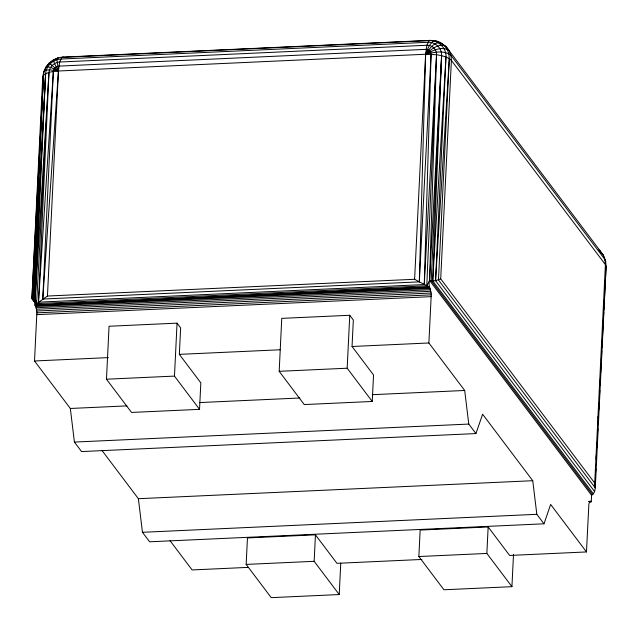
<?xml version="1.0" encoding="UTF-8"?>
<svg xmlns="http://www.w3.org/2000/svg" width="638" height="638" viewBox="0 0 638 638"><rect width="100%" height="100%" fill="white"/><g stroke="black" fill="none" stroke-linecap="round" stroke-linejoin="round"><path stroke-width="0.96" d="M513.51 554.31L511.931 586.673L443.936 589.775L418.863 556.535L420.155 530.058L488.15 526.956L509.642 555.451L586.474 551.942L550.658 504.451L543.991 523.806L536.829 514.308L532.754 480.709L482.607 414.221L475.94 433.569L81.576 451.568L74.407 442.07L70.332 408.472L34.516 360.98L36.781 314.646C37.786 308.896 33.16 304.246 35.218 298.472L45.601 73.745C46.08 65.937 52.97 59.454 60.714 59.047L427.883 42.291C435.283 41.749 442.15 48.169 441.616 55.673L432.739 280.848L593.388 493.852L591.601 495.311L591.29 501.739L589.305 501.827M475.94 433.569L468.778 424.071L464.695 390.472L428.88 342.981L431.152 296.654C432.149 290.904 427.524 286.247 429.581 280.481L441.616 55.673L436.544 54.732L425.626 54.246L58.449 71.001C53.313 71.496 47.531 71.775 43.472 75.364L42.73 77.174L31.9 298.528L35.497 303.305M426.782 285.824L436.544 54.732L429.581 280.481L426.782 285.824L36.589 303.632L35.218 298.472L48.974 72.421C49.309 66.894 54.182 62.317 59.661 62.022L426.83 45.266C432.062 44.883 436.918 49.429 436.544 54.732L424.262 284.564L38.495 302.165L53.353 71.48L54.19 68.88L56.216 66.91L58.887 66.105L426.056 49.349L428.664 49.916L430.506 51.71L431.081 54.246L419.318 281.86L414.612 279.284L47.443 296.04L34.899 304.908L429.27 286.909L419.318 281.86L425.626 54.246L426.83 45.266L429.151 40.609C434.015 40.042 440.268 40.936 443.235 45.298M424.262 284.564L431.081 54.246M38.495 302.165L48.974 72.421L36.589 303.632M419.318 281.86L42.778 299.047L53.353 71.48M593.388 493.852L594.608 491.563L435.555 280.664L445.97 56.997C446.624 47.81 438.218 39.947 429.151 40.609L61.982 57.364L59.661 62.022L58.449 71.001L42.778 299.047M47.443 296.04L58.449 71.001L56.957 59.693L57.38 58.162L58.241 57.986L53.393 60.116L49.868 62.811M106.474 379.203L109.058 326.249L177.053 323.147L180.642 327.892L179.342 354.369L200.834 382.864L199.534 409.341L131.548 412.443L106.474 379.203L174.469 376.101L199.534 409.341M174.469 376.101L177.053 323.147M340.756 563.179L339.225 594.552L271.23 597.654L246.156 564.415L247.456 537.938L315.443 534.835L336.936 563.33L421.893 559.454M279.181 371.316L281.765 318.37L349.76 315.268L353.34 320.013L352.048 346.49L373.541 374.984L372.241 401.462L304.246 404.564L279.181 371.316L347.176 368.214L372.241 401.462M339.225 594.552L314.151 561.312L315.443 534.835M347.176 368.214L349.76 315.268M414.612 279.284L425.626 54.246C427.436 49.437 429.191 43.95 433.696 40.984L435.61 40.76L437.213 41.949M594.72 483.07L440.706 278.862L451.393 60.435L450.946 55.331L449.144 50.633C441.982 45.505 432.468 50.865 425.626 54.246C429.222 49.341 433.409 42.339 440.268 42.467L446.106 46.67L603.157 254.841L604.96 259.538L605.406 264.642L594.72 483.07L595.278 487.91L606.1 266.524L605.669 261.588L604.96 259.538L450.946 55.331C443.833 49.74 433.673 52.388 425.626 54.246C430.738 49.804 436.918 44.277 444.2 45.322L447.134 49.158L448.881 53.688L449.304 58.624L438.458 279.978L595.278 487.91L594.608 491.563M511.931 586.673L486.858 553.433L488.15 526.956M586.474 551.942L588.89 503.98L589.919 501.061L591.29 501.739L589.664 501.723M594.943 484.617L595.087 481.642L594.911 485.614M595.565 471.721L595.709 468.747L595.573 472.726M596.235 457.829L596.378 454.854M596.857 444.933L596.953 442.947M597.479 432.038L597.623 429.055M598.141 418.145L598.237 416.159M598.763 405.25L598.859 403.264M599.385 392.346L599.481 390.368M600.677 365.558L600.773 363.58M35.569 300.418L34.372 298.823L45.601 73.745L33.654 299.031L35.449 301.423L33.654 299.031L43.472 75.364C44.062 65.18 53.425 57.364 63.369 57.101L430.538 40.346M596.227 459.839L596.482 454.886M596.833 447.94L597.144 441.998M597.495 435.052L597.798 429.111M598.101 423.161L598.46 416.215M598.763 410.274L599.114 403.328M599.417 397.386L599.776 390.44M600.023 385.488L600.43 377.552M600.685 372.6L601.14 363.676M601.291 360.701L601.793 350.788M601.953 347.814L602.455 337.901M602.607 334.926L603.117 325.013M603.213 323.027L603.771 312.126M603.875 310.14L606.1 266.524L605.406 264.642L451.393 60.435L449.304 58.624L445.97 56.997L441.616 55.673L431.216 280.752L592.566 494.689M35.505 303.297L31.9 298.528L43.472 75.364L32.482 299.094L35.481 303.066M591.601 495.311L429.581 280.481L432.739 280.848L445.97 56.997M432.739 280.848L435.555 280.664L449.304 58.624M42.73 77.174L43.647 72.182L46.263 66.663L50.585 67.389L58.449 71.001L54.493 63.585L53.393 60.116M605.207 263.135L605.669 261.588L603.157 254.841L598.763 249.889M43.647 72.182L44.293 70.89L46.271 70.084L49.445 69.829L58.449 71.001L49.246 62.971L45.84 67.468M440.706 278.862L435.555 280.664M31.9 298.528L32.482 299.094L35.218 298.472M61.982 57.364L63.369 57.101M35.034 305.195L429.406 287.196M35.17 305.442L429.541 287.451M35.313 305.658L429.685 287.658M35.768 306.495L430.132 288.496M36.167 307.731L430.53 289.732M36.486 309.271L430.849 291.279M36.701 311.017L431.073 293.025M36.805 312.851L431.168 294.86M36.781 314.646L431.152 296.654M34.516 360.98L108.396 357.607M179.342 354.369L280.106 349.776M352.048 346.49L428.88 342.981M70.332 408.472L126.954 405.888M199.471 402.578L299.796 398M372.313 394.691L464.695 390.472M74.407 442.07L468.778 424.071M101.968 450.42L138.382 498.701L532.754 480.709M588.866 501.46L590.86 501.364M589.01 501.627L591.003 501.532M589.161 501.747L591.147 501.659M138.382 498.701L142.457 532.299L536.829 514.308M543.991 523.806L149.627 541.798L142.457 532.299M246.156 564.415L314.151 561.312M418.863 556.535L486.858 553.433M248.254 567.373L192.11 569.941L170.019 540.649M438.019 42.236L442.038 43.703M444.2 45.322L446.106 46.67L449.144 50.633M34.372 298.823L35.569 300.41M600.119 250.878L600.996 253.222"/></g></svg>
